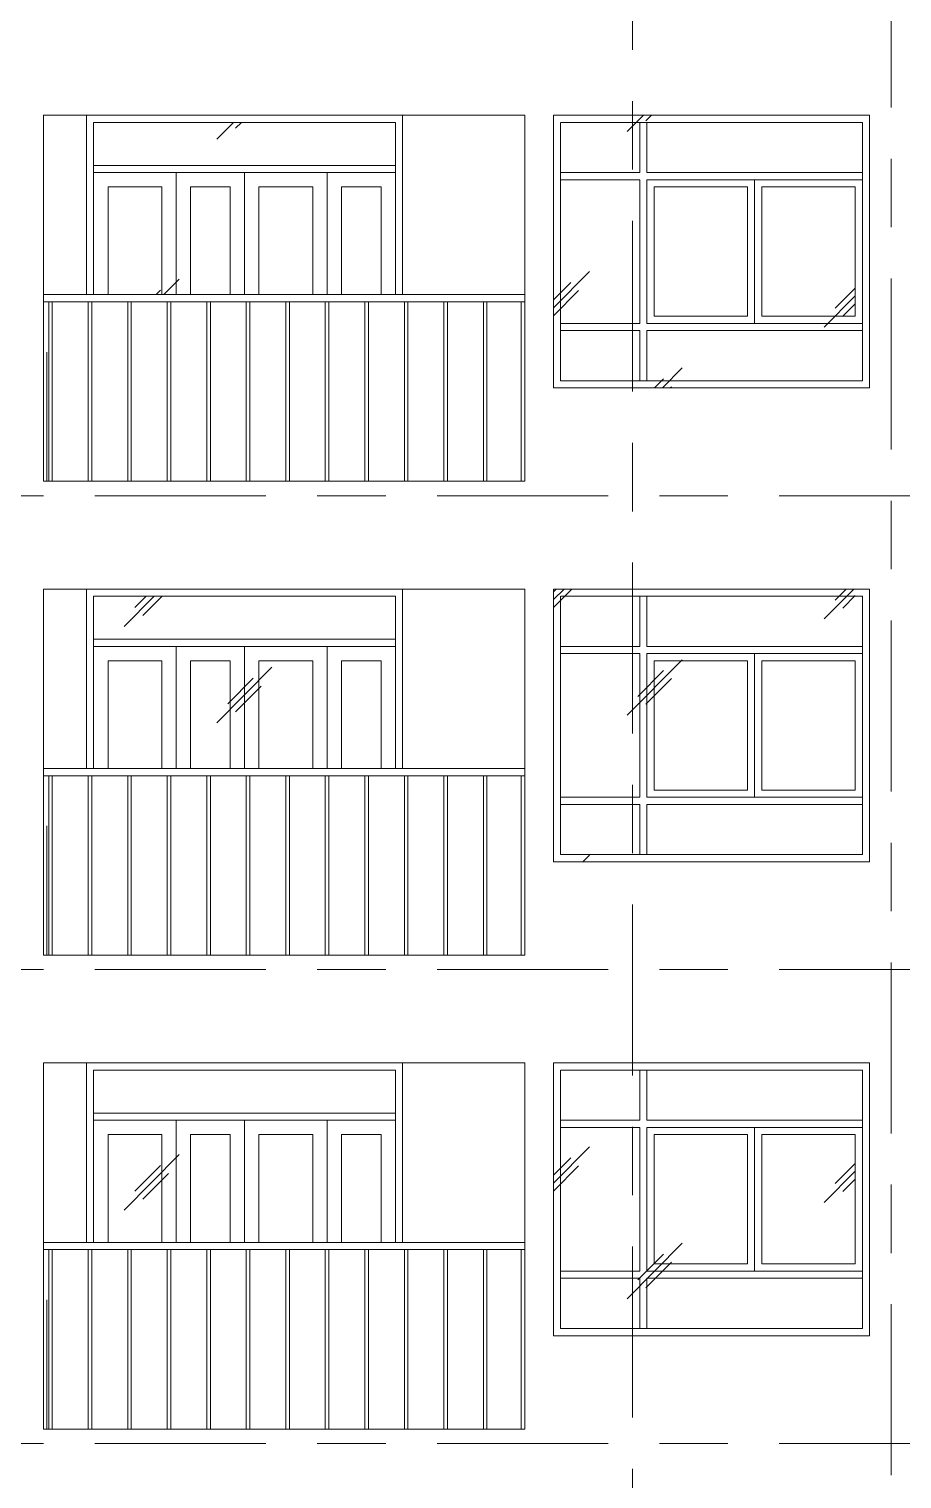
# Model space of a CAD drawing. Header units: millimetres. Extents: x -2100 to 124761, y -10432 to 93550.
# Drawn here: x 26950 to 33025, y 61252 to 71350 of the extents above; entities that cross this region are included whole.
import ezdxf
from ezdxf.xclip import XClip

# ---------------------------------------------------------------- set-up
doc = ezdxf.new("R2010")
doc.units = ezdxf.units.MM
doc.header["$XCLIPFRAME"] = 0
doc.linetypes.add('Centre', pattern=[31.75, 6.35, -4.7625, 15.875, -4.7625])
for name, color, linetype, lineweight in [('CUA', 31, 'Continuous', 9), ('KINH', 152, 'Continuous', 5), ('NET THAY 1', 41, 'Continuous', 5), ('NET THAY 2', 55, 'Continuous', 5), ('NET-THAY', 2, 'Continuous', 9), ('TRUC', 225, 'Continuous', 5)]:
    doc.layers.add(name, color=color, linetype=linetype, lineweight=lineweight)

# ---------------------------------------------------------------- blocks, each defined once
blk = doc.blocks.new('Railing - 25mm-1425477-MẶT ĐỨNG TRỤC A-Q')
at = {"layer": 'NET THAY 2'}
for p, q in [((30037, 86700), (30037, 87950)), ((30062, 87950), (30062, 86700))]:
    blk.add_line(p, q, dxfattribs=at)
blk = doc.blocks.new('Railing - 25mm-V61-MẶT ĐỨNG TRỤC A-Q')
at = {"layer": 'NET THAY 2'}
blk.add_line((30025, 87600), (30025, 86700), dxfattribs=at)
blk = doc.blocks.new('Railing - 25mm-V62-MẶT ĐỨNG TRỤC A-Q')
at = {"layer": 'NET THAY 2'}
blk.add_line((32775, 86700), (32775, 87950), dxfattribs=at)
blk = doc.blocks.new('Railing - Railing-1821295-MẶT ĐỨNG TRỤC A-Q')
for name, p in [('Railing - 25mm-1425477-MẶT ĐỨNG TRỤC A-Q', (-2950, -64700)), ('Railing - 25mm-1425477-MẶT ĐỨNG TRỤC A-Q', (-2675, -64700)), ('Railing - 25mm-1425477-MẶT ĐỨNG TRỤC A-Q', (-2400, -64700)), ('Railing - 25mm-1425477-MẶT ĐỨNG TRỤC A-Q', (-2125, -64700)), ('Railing - 25mm-1425477-MẶT ĐỨNG TRỤC A-Q', (-1850, -64700)), ('Railing - 25mm-1425477-MẶT ĐỨNG TRỤC A-Q', (-1575, -64700)), ('Railing - 25mm-1425477-MẶT ĐỨNG TRỤC A-Q', (-1300, -64700)), ('Railing - 25mm-1425477-MẶT ĐỨNG TRỤC A-Q', (-1025, -64700)), ('Railing - 25mm-1425477-MẶT ĐỨNG TRỤC A-Q', (-750, -64700)), ('Railing - 25mm-1425477-MẶT ĐỨNG TRỤC A-Q', (-475, -64700)), ('Railing - 25mm-1425477-MẶT ĐỨNG TRỤC A-Q', (-200, -64700)), ('Railing - 25mm-1425477-MẶT ĐỨNG TRỤC A-Q', (75, -64700)), ('Railing - 25mm-V62-MẶT ĐỨNG TRỤC A-Q', (-2400, -64700)), ('Railing - 25mm-V61-MẶT ĐỨNG TRỤC A-Q', (-2950, -64700))]:
    blk.add_blockref(name, p)
blk = doc.blocks.new('CUA LO GIA - DB6-1834140-MẶT ĐỨNG TRỤC A-Q')
at = {"layer": 'CUA'}
for p, q in [((29550, 24500), (27350, 24500)), ((27350, 24050), (27350, 24500)), ((27400, 24450), (27400, 22950)), ((27400, 24450), (29500, 24450)), ((29500, 22950), (29500, 24450)), ((29550, 24500), (29550, 22950)), ((29500, 24150), (27400, 24150)), ((27400, 24150), (27400, 24100)), ((29500, 24100), (29500, 24150)), ((27400, 24100), (29500, 24100)), ((27975, 24100), (27400, 24100)), ((27400, 24100), (27400, 22950)), ((27975, 22950), (27975, 24100)), ((28450, 24100), (28450, 22950)), ((28450, 22950), (28450, 24100)), ((29025, 24100), (29025, 22950)), ((29500, 24100), (29025, 24100)), ((29500, 22950), (29500, 24100)), ((27500, 22950), (27500, 24000)), ((27500, 24000), (27875, 24000)), ((27875, 24000), (27875, 22950)), ((28075, 24000), (28350, 24000)), ((28075, 22950), (28075, 24000)), ((28350, 24000), (28350, 22950)), ((28550, 22950), (28550, 24000)), ((28550, 24000), (28925, 24000)), ((28925, 24000), (28925, 22950)), ((29125, 24000), (29400, 24000)), ((29125, 22950), (29125, 24000)), ((29400, 24000), (29400, 22950))]:
    blk.add_line(p, q, dxfattribs=at)
blk = doc.blocks.new('X-PHONG NGU 2 - X-PHONG NGU 2_Recovery_ 3-1759956-MẶT ĐỨNG TRỤC A-Q')
at = {"layer": 'CUA'}
for p, q in [((30649.889877, 22800), (30649.889877, 24600)), ((31199.889877, 24600), (31199.889877, 24250)), ((31249.889877, 24250), (31249.889877, 24600)), ((32749.889877, 24600), (32749.889877, 22800)), ((31199.889877, 24250), (30649.889877, 24250)), ((30649.889877, 24250), (30649.889877, 24200)), ((32749.889877, 24250), (31249.889877, 24250)), ((32749.889877, 24200), (32749.889877, 24250)), ((30649.889877, 24200), (31199.889877, 24200)), ((31199.889877, 24200), (31199.889877, 23200)), ((31999.889877, 24200), (31249.889877, 24200)), ((31249.889877, 24200), (31249.889877, 23200)), ((31249.889877, 23200), (31249.889877, 24200)), ((31249.889877, 24200), (32749.889877, 24200)), ((31299.889877, 23250), (31299.889877, 24150)), ((31299.889877, 24150), (31949.889877, 24150)), ((31949.889877, 24150), (31949.889877, 23250)), ((31999.889877, 23200), (31999.889877, 24200)), ((32049.889877, 24150), (32699.889877, 24150)), ((32049.889877, 23250), (32049.889877, 24150)), ((32699.889877, 24150), (32699.889877, 23250)), ((31949.889877, 23250), (31299.889877, 23250)), ((32699.889877, 23250), (32049.889877, 23250)), ((31199.889877, 23200), (30649.889877, 23200)), ((30649.889877, 23200), (30649.889877, 23150)), ((30649.889877, 23150), (31199.889877, 23150)), ((31199.889877, 23150), (31199.889877, 22800)), ((31249.889877, 23200), (31999.889877, 23200)), ((32749.889877, 23200), (31249.889877, 23200)), ((31249.889877, 22800), (31249.889877, 23150)), ((31249.889877, 23150), (32749.889877, 23150)), ((32749.889877, 23150), (32749.889877, 23200)), ((30599.889877, 22750), (32799.889877, 22750)), ((32749.889877, 22800), (30649.889877, 22800)), ((31199.889877, 22800), (31249.889877, 22800))]:
    blk.add_line(p, q, dxfattribs=at)
blk = doc.blocks.new('Top Rail Type - Top Rail_Internal_-1821311-MẶT ĐỨNG TRỤC A-Q')
at = {"layer": 'NET THAY 1'}
for p, q in [((30400, 22950), (27050, 22950)), ((27050, 22900), (30400, 22900))]:
    blk.add_line(p, q, dxfattribs=at)
blk = doc.blocks.new('A$C26D738F4')
at = {"layer": 'KINH'}
h = blk.add_hatch(dxfattribs=at)
h.set_pattern_fill('FP_11', color=256, style=0, pattern_type=2)
h.set_pattern_definition([(45.204, (916.8, -14048.4), (0.002, 2032), [252.7, -2610.8]), (45.204, (862, -13993.3), (0.002, 2032), [252.7, -2610.8]), (45.204, (786.7, -14124.3), (0.002, 2032), [544.27, -2319.24]), (45.204, (-455.1, -12687), (0.002, 2032), [252.7, -2610.8]), (45.204, (-509.9, -12631.8), (0.002, 2032), [252.7, -2610.8]), (45.204, (-585.2, -12762.9), (0.002, 2032), [544.27, -2319.24])])
h.paths.add_polyline_path([(16137, -2650), (16137, -750), (14037, -750), (14037, -2650)])
h = blk.add_hatch(dxfattribs=at)
h.set_pattern_fill('FP_11', color=256, style=0, pattern_type=2)
h.set_pattern_definition([(45.204, (3772, -13995.6), (0.002, 2032), [252.7, -2610.8]), (45.204, (3717.3, -13940.5), (0.002, 2032), [252.7, -2610.8]), (45.204, (3642, -14071.5), (0.002, 2032), [544.27, -2319.24]), (45.204, (2400.1, -12634.2), (0.002, 2032), [252.7, -2610.8]), (45.204, (2345.3, -12579), (0.002, 2032), [252.7, -2610.8]), (45.204, (2270, -12710), (0.002, 2032), [544.27, -2319.24])])
h.paths.add_polyline_path([(19387, -2600), (19387, -1400), (17187, -1400), (17187, -2600)])
at = {"layer": 'CUA'}
blk.add_lwpolyline([(16137, -2650), (13937, -2650), (13937, -750), (16137, -750)], close=True, dxfattribs=at)
for points in [[(19387, -2650), (19387, -1400)], [(16087, -2600), (13987, -2600)]]:
    blk.add_lwpolyline(points, dxfattribs=at)
at = {"layer": 'NET-THAY'}
for q in [(16337, -2650), (19687, -100)]:
    blk.add_line((16337, -100), q, dxfattribs=at)
blk.add_lwpolyline([(19687, -100), (19687, -2650), (16337, -2650)], dxfattribs=at)
at = {"layer": 'CUA', "rotation": 180}
blk.add_blockref('X-PHONG NGU 2 - X-PHONG NGU 2_Recovery_ 3-1759956-MẶT ĐỨNG TRỤC A-Q', (46737, 22000), dxfattribs=at)
at = {"layer": 'CUA'}
ref = blk.add_blockref('CUA LO GIA - DB6-1834140-MẶT ĐỨNG TRỤC A-Q', (46737, 21850), dxfattribs=dict(at, rotation=180))
XClip(ref).set_block_clipping_path([(27225.2046827646, 23250.0000000015), (29617.8751431563, 24500.0000000003)])
at = {"layer": 'NET THAY 1', "rotation": 180}
for name, p in [('Railing - Railing-1821295-MẶT ĐỨNG TRỤC A-Q', (46737, 21900)), ('Top Rail Type - Top Rail_Internal_-1821311-MẶT ĐỨNG TRỤC A-Q', (46737, 21550))]:
    blk.add_blockref(name, p, dxfattribs=at)

msp = doc.modelspace()

# ---------------------------------------------------------------- linework, layer by layer
at = {"layer": 'TRUC', "linetype": 'Centre', "ltscale": 75}
for p, q in [((31149.9, -5827.8), (31149.9, 93540.4)), ((32949.9, -3849.3), (32949.9, 93540.4)), ((-2000.1, 68100), (44599.9, 68100)), ((-2000.1, 64800), (44599.9, 64800)), ((-2000.1, 61500), (44599.9, 61500))]:
    msp.add_line(p, q, dxfattribs=at)

# ---------------------------------------------------------------- block references
at = {"layer": 'NET-THAY', "rotation": 180}
for p in [(46736.8, 68100), (46736.8, 64800), (46736.8, 61500)]:
    msp.add_blockref('A$C26D738F4', p, dxfattribs=at)

doc.saveas('drawing.dxf')
